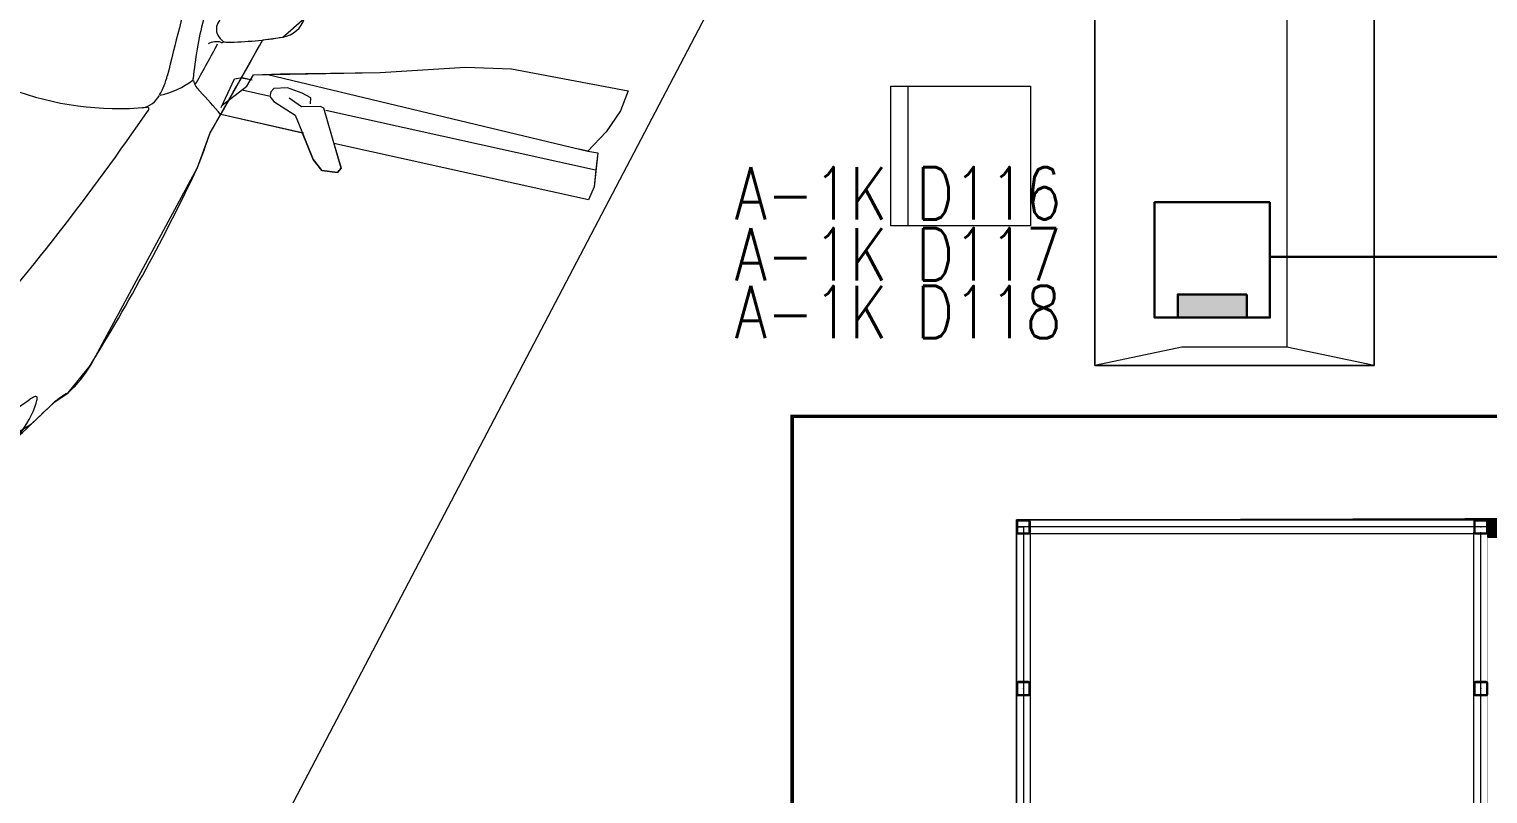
# Model space of a CAD drawing. Extents: x -2050 to 29725, y -1777 to 6820.
# Drawn here: x 3036.8 to 3454.5, y 491.6 to 710.6 of the extents above; entities that cross this region are included whole.
import ezdxf

# ---------------------------------------------------------------- set-up
doc = ezdxf.new("R2010")
doc.units = 0
doc.header["$LTSCALE"] = 25
doc.header["$MEASUREMENT"] = 0
doc.linetypes.add('HIDDEN2', pattern=[4.7625, 3.175, -1.5875])
doc.layers.get('0').update_dxf_attribs({"color": 9, "lineweight": 9})
for name, color, linetype, lineweight in [('04', 9, 'Continuous', 9), ('05', 9, 'Continuous', 9), ('06D', 9, 'Continuous', 9), ('10', 9, 'Continuous', 9), ('15', 9, 'Continuous', 9), ('21', 9, 'Continuous', 9), ('33', 9, 'BATTING', 9), ('40', 9, 'Continuous', 9), ('40B', 9, 'Continuous', 9), ('DATA YER', 30, 'Continuous', 30), ('E-DÖŞEME (ŞAP İÇİ) PRİZ KUTUSU', 7, 'Continuous', 30), ('E-YAZI', 7, 'Continuous', 30)]:
    doc.layers.add(name, color=color, linetype=linetype, lineweight=lineweight)
doc.styles.add('E-YAZI', font='txttw.shx')
doc.linetypes.add('BATTING', pattern='A,0.0001,-0.1,[134,ltypeshp.shx,S=0.1,R=0,X=-0.1,Y=0],-0.2,[134,ltypeshp.shx,S=0.1,R=180,X=0.1,Y=0],-0.1', length=0.4001)

# ---------------------------------------------------------------- blocks, each defined once
blk = doc.blocks.new('Group-321-1')
at = {"lineweight": 0}
blk.add_lwpolyline([(384782.7991, 69367.344), (384783.0363, 69367.4941), (384783.1021, 69367.5581), (384783.1403, 69367.5843), (384783.2058, 69367.6663), (384783.5053, 69368.2326), (384783.5403, 69368.3322), (384783.689, 69368.5997), (384783.7466, 69368.6084), (384783.8084, 69368.6626)], dxfattribs=at)
for centre, radius, start, end in [((384916.0429, 69336.4165), 136.4506, 166.163538, 166.403525), ((384784.4746, 69368.4138), 0.9862, 165.793, 175.74), ((384783.5945, 69368.6292), 0.0386, 138.1193, 198.4851), ((384783.7323, 69368.6871), 0.08, 280.3078, 342.1843), ((384770.8666, 69375.5547), 14.5872, 330.32233, 331.52419), ((384783.6078, 69368.6381), 0.0541, 202.9405, 226.9629), ((384783.5859, 69368.613), 0.0209, 223.7551, 275.5224), ((384783.5672, 69369.5788), 0.9868, 271.1784, 280.4742), ((384774.6241, 69373.2856), 10.0957, 331.54946, 332.26633), ((384783.5569, 69368.5444), 0.0489, 74.6669, 119.8771), ((384783.5722, 69368.6007), 0.00941, 255.3354, 307.3857), ((384783.2251, 69368.5368), 0.196, 330.2214, 347.7863), ((384783.3432, 69368.6743), 0.2415, 282.8545, 307.345), ((384783.4846, 69368.4866), 0.00659, 318.8847, 4.0158), ((384783.5452, 69368.4928), 0.0543, 191.7966, 230.2075), ((384783.4973, 69368.4773), 0.00351, 209.8549, 338.0036), ((384783.2716, 69369.2904), 0.8909, 250.0904, 275.6309), ((384783.3307, 69368.4723), 0.0723, 283.1018, 331.8979), ((384782.3066, 69367.2979), 1.667, 40.7138, 43.7698), ((384777.1322, 69372.6032), 7.5187, 319.30457, 325.96916), ((384783.3602, 69368.3991), 0.00481, 309.7244, 104.7177), ((384782.2148, 69368.7415), 1.3873, 338.4765, 342.8399), ((384778.0913, 69370.7376), 5.9654, 328.91966, 335.17019), ((384782.901, 69367.8424), 0.3521, 312.8289, 329.9815), ((384782.6682, 69368.0497), 0.6058, 266.1764, 306.5902), ((384782.7811, 69367.6377), 0.2809, 321.7491, 342.6581), ((384783.0862, 69367.4874), 0.0949, 118.2722, 126.8391), ((384795.1854, 69355.0563), 17.3868, 134.02483, 134.32996), ((384783.0473, 69367.5626), 0.0102, 71.2598, 124.0185), ((384783.0109, 69367.569), 0.0411, 338.6796, 359.2249), ((384783.048, 69367.5692), 0.00398, 351.8705, 50.8649), ((384783.2896, 69367.3257), 0.2986, 119.996, 129.0494), ((384782.5995, 69367.9217), 0.6112, 289.0571, 315.6122)]:
    blk.add_arc(centre, radius, start, end, dxfattribs=at)
blk = doc.blocks.new('Group-323-1')
for p, q in [((384784.0265, 69368.5095), (384784.2703, 69368.527)), ((384784.2703, 69368.527), (384784.4021, 69368.5228)), ((384784.4021, 69368.5228), (384784.7363, 69368.4631)), ((384783.5713, 69368.4048), (384783.609, 69368.4878)), ((384783.609, 69368.4878), (384783.6313, 69368.4913)), ((384783.6313, 69368.4913), (384783.6593, 69368.4854)), ((384783.6449, 69368.4667), (384783.663, 69368.4998)), ((384783.663, 69368.4998), (384783.7403, 69368.5033)), ((384783.7049, 69368.5004), (384784.6228, 69368.2891)), ((384783.7403, 69368.5033), (384784.0265, 69368.5095)), ((384783.5745, 69368.4113), (384783.6449, 69368.4667)), ((384783.631, 69368.4558), (384783.7074, 69368.4395)), ((384783.7131, 69368.4511), (384783.7105, 69368.438)), ((384783.7105, 69368.438), (384783.7223, 69368.4231)), ((384783.7219, 69368.4612), (384783.7131, 69368.4511)), ((384783.7613, 69368.4632), (384783.7219, 69368.4612)), ((384783.8035, 69368.4477), (384783.7613, 69368.4632)), ((384783.8016, 69368.4089), (384783.766, 69368.4339)), ((384783.8281, 69368.4354), (384783.8035, 69368.4477)), ((384783.8271, 69368.4179), (384783.8281, 69368.4354)), ((384784.7363, 69368.4631), (384784.715, 69368.4056)), ((384783.7223, 69368.4231), (384783.784, 69368.3851)), ((384783.8561, 69368.4106), (384783.8016, 69368.4089)), ((384783.8654, 69368.406), (384783.8561, 69368.4106)), ((384783.9165, 69368.2343), (384783.8654, 69368.406)), ((384783.871, 69368.4001), (384784.645, 69368.2361)), ((384784.715, 69368.4056), (384784.6751, 69368.3445)), ((384783.8082, 69368.3333), (384783.5708, 69368.3847)), ((384783.784, 69368.3851), (384783.7954, 69368.3578)), ((384783.7954, 69368.3578), (384783.8361, 69368.258)), ((384784.6751, 69368.3445), (384784.6231, 69368.2893)), ((384784.626, 69368.1499), (384783.8955, 69368.3044)), ((384784.6228, 69368.2891), (384784.5969, 69368.2948)), ((384784.6231, 69368.2893), (384784.6514, 69368.2844)), ((384784.6514, 69368.2844), (384784.6458, 69368.2359)), ((384783.8361, 69368.258), (384783.8613, 69368.2275)), ((384783.8613, 69368.2275), (384783.9062, 69368.2214)), ((384783.9062, 69368.2214), (384783.9165, 69368.2343)), ((384784.6458, 69368.2359), (384784.642, 69368.1874)), ((384784.642, 69368.1874), (384784.626, 69368.1499))]:
    blk.add_line(p, q)
blk.add_lwpolyline([(384783.6295, 69368.491), (384783.6556, 69368.4862), (384783.663, 69368.4998), (384784.0265, 69368.5095), (384784.2703, 69368.527), (384784.4021, 69368.5228), (384784.7363, 69368.4631), (384784.715, 69368.4056), (384784.6751, 69368.3445), (384784.6228, 69368.2891), (384784.6514, 69368.2844), (384784.642, 69368.1874), (384784.626, 69368.1499), (384783.8955, 69368.3044), (384783.9165, 69368.2343), (384783.9062, 69368.2214), (384783.8613, 69368.2275), (384783.8361, 69368.258), (384783.8051, 69368.334), (384783.5708, 69368.3847)], close=True)
blk = doc.blocks.new('p-audi_arac')
at = {"layer": '06D', "lineweight": 0, "flags": 128}
blk.add_lwpolyline([(695.6, 0.8), (-4.4, 0.8), (-4.4, 400.8), (695.6, 400.8)], close=True, dxfattribs=at)
at = {"layer": '04', "xscale": 100, "yscale": 100, "zscale": 100, "rotation": 117.1763778173342}
for name in ['Group-321-1', 'Group-323-1']:
    blk.add_blockref(name, (23745751.03, -31061967.79), dxfattribs=at)
blk = doc.blocks.new('p-')
for p, q in [((-55.07, 154.8), (-79.98, 160)), ((0, 160), (-24.97, 154.8)), ((-24.97, 154.8), (-55.07, 154.8)), ((-24.97, 154.8), (-24.97, 5.2)), ((-138.42, 80), (-98.42, 80)), ((-138.42, 40), (-138.42, 80)), ((-133.42, 40), (-133.42, 80)), ((-98.42, 80), (-98.42, 40)), ((-98.42, 40), (-138.42, 40)), ((-55.07, 5.2), (-79.98, 0)), ((-24.97, 5.2), (-55.07, 5.2)), ((0, 0), (-24.97, 5.2))]:
    blk.add_line(p, q)
at = {"flags": 128}
blk.add_lwpolyline([(-79.98, 160), (0, 160), (0, 0), (-79.98, 0)], close=True, dxfattribs=at)
at = {"layer": '40'}
for points in [[(-79.98, 0), (0, 0), (0, 160), (-79.98, 160)], [(-98.42, 40), (-138.42, 40), (-138.42, 80), (-98.42, 80)]]:
    blk.add_lwpolyline(points, close=True, dxfattribs=at)
blk = doc.blocks.new('prf-10x10')
blk.add_lwpolyline([(-5, -5), (5, -5), (5, 5), (-5, 5)], close=True)
at = {"color": 255}
blk.add_solid([(-5, -5), (5, -5), (-5, 5), (5, 5)], dxfattribs=at)
at = {"layer": '10'}
blk.add_point((0, 0), dxfattribs=at)
blk = doc.blocks.new('*U80')
at = {"layer": '06D'}
blk.add_lwpolyline([(5, 0), (153.08, 0), (153.08, 5), (5, 5)], close=True, dxfattribs=at)
at = {"layer": '15'}
blk.add_lwpolyline([(153.08, 2.5), (5, 2.5)], dxfattribs=at)
at = {"layer": '10', "xscale": 0.5, "yscale": 0.5, "rotation": 270}
for p in [(2.5, 2.5), (150.58, 2.5)]:
    blk.add_blockref('prf-10x10', p, dxfattribs=at)
blk = doc.blocks.new('p-kapı-kayar')
at = {"xscale": -1, "rotation": 180}
blk.add_blockref('*U80', (-168.79, 8.4), dxfattribs=at)
blk = doc.blocks.new('Prf-40x40')
for points in [[(1.5, -2), (-1.5, -2, -0.414214), (-2, -1.5), (-2, 1.5, -0.414214), (-1.5, 2), (1.5, 2, -0.414214), (2, 1.5), (2, -1.5, -0.414214)], [(1.5, -1.7), (-1.5, -1.7, -0.414214), (-1.7, -1.5), (-1.7, 1.5, -0.414214), (-1.5, 1.7), (1.5, 1.7, -0.414214), (1.7, 1.5), (1.7, -1.5, -0.414214)]]:
    blk.add_lwpolyline(points, format="xyb", close=True)
blk.add_point((0, 0))
blk = doc.blocks.new('p-zemin kat')
at = {"layer": '06D'}
for points in [[(3451, 566), (3323, 566)], [(3323.5, 431), (3323.5, 431), (3323.5, 566)], [(3450.5, 283.2), (3450.5, 566.5)]]:
    blk.add_lwpolyline(points, dxfattribs=at)
at = {"layer": '10', "const_width": 0.04}
blk.add_lwpolyline([(3364.5, 343), (3319.5, 343), (3319.5, 279.7), (3454.5, 279.7), (3454.5, 570), (3319.5, 570), (3319.5, 570), (3319.5, 427), (3319.5, 427), (3364.5, 427)], close=True, dxfattribs=at)
at = {"layer": '33', "ltscale": 0.2}
for points in [[(3454.2, 568), (3319.8, 568)], [(3319.8, 568), (3321.5, 568), (3321.5, 429), (3321.5, 429), (3366.5, 429), (3366.5, 341), (3322.5, 341), (3322.4, 326.99)], [(3452.5, 283.2), (3452.5, 566.5)]]:
    blk.add_lwpolyline(points, dxfattribs=at)
at = {"layer": '40'}
blk.add_lwpolyline([(1851.16, 326.92), (3319.5, 326.92), (3319.5, 343), (3280.52, 343), (3280.5, 427), (3319.5, 427), (3319.5, 570), (4025.5, 570), (4025.5, 427), (4064.5, 427), (4064.5, 343), (3980.5, 343), (3980.5, 326.92), (4680.5, 326.92), (4680.5, 427), (4780.58, 427), (4780.58, 1901.49, 0.054196), (4273.07, 1999.31), (4278.59, 2070.68, 0.306949), (1935.27, 740.05), (1999.45, 708.36, 0.043245), (1856.49, 345)], format="xyb", close=True, dxfattribs=at)
at = {"layer": '40B'}
blk.add_lwpolyline([(3364.5, 343), (3319.5, 343), (3319.5, 320), (1719.67, 320), (1719.67, 326.92), (1719.56, 328.25, -0.047611), (1885.58, 764.59), (1935.27, 740.05, -0.306949), (4278.59, 2070.68), (4283.12, 2125.91, -0.05155), (4780.05, 2034.32), (4787.5, 2034.32), (4787.5, 320), (4025.5, 320), (4025.5, 570), (3319.5, 570), (3319.5, 427), (3364.5, 427), (3364.5, 343)], format="xyb", close=True, dxfattribs=at)
blk.add_lwpolyline([(4025.5, 281.85), (3319.5, 279.7), (3319.5, 343), (3364.5, 343), (3364.5, 427), (3319.5, 427), (3319.5, 570), (4025.5, 572.15)], close=True, dxfattribs=at)
at = {"layer": '10', "xscale": -1}
for p in [(3321.5, 568), (3452.5, 568), (3321.5, 521.7), (3452.5, 521.7)]:
    blk.add_blockref('Prf-40x40', p, dxfattribs=at)
at = {"layer": '10'}
blk.add_blockref('p-kapı-kayar', (3623.29, 561.6), dxfattribs=at)
blk = doc.blocks.new('10_DÖŞEME (ŞAP İÇİ) PRİZ KUTUSU')
at = {"layer": 'E-DÖŞEME (ŞAP İÇİ) PRİZ KUTUSU'}
blk.add_hatch(color=5, dxfattribs=at).paths.add_polyline_path([(0.734, 0.216), (0.734, 0.706), (-0.734, 0.706), (-0.734, 0.216)])
at = {"layer": 'E-DÖŞEME (ŞAP İÇİ) PRİZ KUTUSU', "color": 5}
for points in [[(1.224, 2.664), (1.224, 0.216), (-1.224, 0.216), (-1.224, 2.664)], [(0.734, 0.706), (0.734, 0.216), (-0.734, 0.216), (-0.734, 0.706)]]:
    blk.add_lwpolyline(points, close=True, dxfattribs=at)

msp = doc.modelspace()

# ---------------------------------------------------------------- linework, layer by layer
at = {"layer": '21', "linetype": 'HIDDEN2', "ltscale": 0.1, "const_width": 1}
msp.add_lwpolyline([(3255.27, 599.68), (4085.88, 599.68), (4085.88, 192.44), (3255.27, 192.44)], close=True, dxfattribs=at)
at = {"layer": 'DATA YER'}
msp.add_line((3392.24, 645.39), (4636.57, 645.39), dxfattribs=at)

# ---------------------------------------------------------------- block references
at = {"layer": '04', "rotation": 242.3325881705122}
msp.add_blockref('p-audi_arac', (3038.51, 1211.39), dxfattribs=at)
at = {"layer": '05'}
msp.add_blockref('p-', (3421.94, 614.27), dxfattribs=at)
at = {"layer": '10'}
msp.add_blockref('p-zemin kat', (0, 0), dxfattribs=at)
at = {"layer": 'E-DÖŞEME (ŞAP İÇİ) PRİZ KUTUSU', "xscale": 13.48039215686274, "yscale": 13.48039215686274, "zscale": 13.48039215686274}
msp.add_blockref('10_DÖŞEME (ŞAP İÇİ) PRİZ KUTUSU', (3375.59, 625.08), dxfattribs=at)

# ---------------------------------------------------------------- texts
at = {"layer": 'E-YAZI', "color": 6, "style": 'E-YAZI', "width": 0.8}
for s, p in [('A-1K D116', (3238.82, 656.05)), ('A-1K D117', (3238.82, 638.59)), ('A-1K D118', (3238.82, 622.04))]:
    msp.add_text(s, height=15, dxfattribs=at).set_placement(p)

doc.saveas('drawing.dxf')
